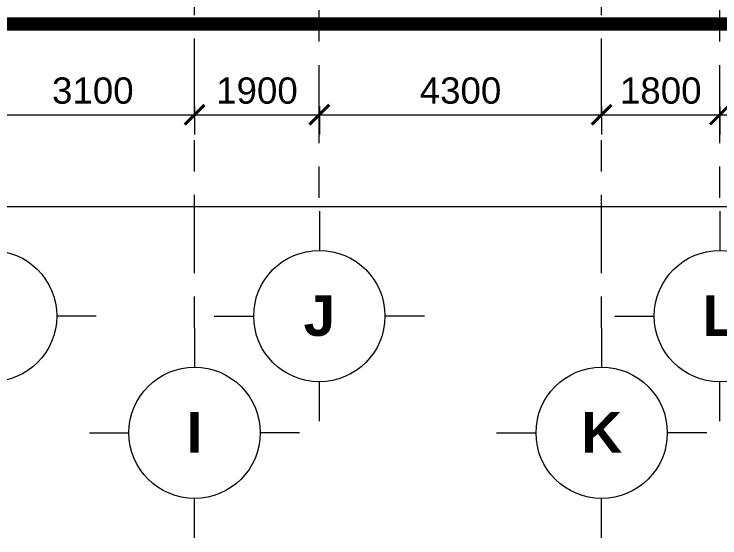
# Model space of a CAD drawing. Header units: millimetres. Extents: x -2100 to 124761, y -10432 to 93550.
# Drawn here: x 22201 to 32951, y -9028 to -1050 of the extents above; entities that cross this region are included whole.
import ezdxf

# ---------------------------------------------------------------- set-up
doc = ezdxf.new("R2010")
doc.units = ezdxf.units.MM
doc.linetypes.add('Centre', pattern=[31.75, 6.35, -4.7625, 15.875, -4.7625])
for name, color, linetype, lineweight in [('DIM', 1, 'Continuous', 5), ('KH', 6, 'Continuous', 5), ('NET CAT', 3, 'Continuous', 5), ('TRUC', 225, 'Continuous', 5)]:
    doc.layers.add(name, color=color, linetype=linetype, lineweight=lineweight)
doc.styles.add('Arial_B', font='arialbd_0.ttf', dxfattribs={"height": 619.047619})
doc.styles.add('TA1', font='arial_0.ttf')
doc.dimstyles.new('D_200_KTx2', dxfattribs={"dimtxt": 400, "dimasz": 300, "dimexe": 300, "dimexo": 300, "dimgap": 160, "dimtad": 1, "dimdec": 0, "dimzin": 9, "dimtxsty": 'TA1', "dimblk": 'ARCHTICK', "dimcen": 1, "dimdle": 300, "dimclrd": 256, "dimclre": 256, "dimclrt": 7, "dimadec": 0, "dimazin": 0, "dimtfac": 1, "dimtdec": 0, "dimtix": 1, "dimtmove": 1, "dimatfit": 3, "dimldrblk": 'ARCHTICK', "dimfxl": 0, "dimtolj": 1, "dimtzin": 0, "dimlwd": -1, "dimlwe": -1, "dimarcsym": 0})

# ---------------------------------------------------------------- blocks, each defined once
blk = doc.blocks.new('Grid - FamilyAL-KH TRUC-1020318-MẶT ĐỨNG TRỤC A-Q')
at = {"layer": 'KH'}
for p, q in [((0, -4049), (0, -4649)), ((-1600, -5649), (-1000, -5649)), ((1600, -5649), (1000, -5649)), ((0, -7249), (0, -6649))]:
    blk.add_line(p, q, dxfattribs=at)
blk.add_circle((0, -5649), 1000, dxfattribs=at)
blk = doc.blocks.new('_ARCHTICK')
at = {"color": 0, "linetype": 'ByBlock', "const_width": 0.15}
blk.add_lwpolyline([(-0.5, -0.5), (0.5, 0.5)], dxfattribs=at)
blk = doc.blocks.new('DIMBLOCK7-MẶT ĐỨNG TRỤC A-Q')
at = {"layer": 'Defpoints', "color": 0, "transparency": 16777216}
for p in [(21850, -2157), (24950, -2157), (24950, -2582)]:
    blk.add_point(p, dxfattribs=at)
at = {"layer": 'DIM', "transparency": 16777216}
for p, q in [((21850, -2457), (21850, -2882)), ((24950, -2457), (24950, -2882)), ((21550, -2582), (25250, -2582))]:
    blk.add_line(p, q, dxfattribs=at)
at = {"layer": 'DIM', "transparency": 16777216, "xscale": 300, "yscale": 300, "zscale": 300, "rotation": 180}
blk.add_blockref('_ARCHTICK', (21850, -2582), dxfattribs=at)
at = {"layer": 'DIM', "transparency": 16777216, "xscale": 300, "yscale": 300, "zscale": 300}
blk.add_blockref('_ARCHTICK', (24950, -2582), dxfattribs=at)
at = {"layer": 'DIM', "color": 7, "transparency": 16777216, "insert": (23400, -2217), "char_height": 400, "attachment_point": 5, "style": 'TA1'}
blk.add_mtext('\\A1;3100', dxfattribs=at)
blk = doc.blocks.new('DIMBLOCK8-MẶT ĐỨNG TRỤC A-Q')
at = {"layer": 'Defpoints', "color": 0, "transparency": 16777216}
for p in [(24950, -2157), (26850, -2157), (26850, -2582)]:
    blk.add_point(p, dxfattribs=at)
at = {"layer": 'DIM', "transparency": 16777216}
for p, q in [((24950, -2457), (24950, -2882)), ((26850, -2457), (26850, -2882)), ((24650, -2582), (27150, -2582))]:
    blk.add_line(p, q, dxfattribs=at)
at = {"layer": 'DIM', "transparency": 16777216, "xscale": 300, "yscale": 300, "zscale": 300, "rotation": 180}
blk.add_blockref('_ARCHTICK', (24950, -2582), dxfattribs=at)
at = {"layer": 'DIM', "transparency": 16777216, "xscale": 300, "yscale": 300, "zscale": 300}
blk.add_blockref('_ARCHTICK', (26850, -2582), dxfattribs=at)
at = {"layer": 'DIM', "color": 7, "transparency": 16777216, "insert": (25900, -2217), "char_height": 400, "attachment_point": 5, "style": 'TA1'}
blk.add_mtext('\\A1;1900', dxfattribs=at)
blk = doc.blocks.new('DIMBLOCK9-MẶT ĐỨNG TRỤC A-Q')
at = {"layer": 'Defpoints', "color": 0, "transparency": 16777216}
for p in [(26850, -2157), (31150, -2157), (31150, -2582)]:
    blk.add_point(p, dxfattribs=at)
at = {"layer": 'DIM', "transparency": 16777216}
for p, q in [((26850, -2457), (26850, -2882)), ((31150, -2457), (31150, -2882)), ((26550, -2582), (31450, -2582))]:
    blk.add_line(p, q, dxfattribs=at)
at = {"layer": 'DIM', "transparency": 16777216, "xscale": 300, "yscale": 300, "zscale": 300, "rotation": 180}
blk.add_blockref('_ARCHTICK', (26850, -2582), dxfattribs=at)
at = {"layer": 'DIM', "transparency": 16777216, "xscale": 300, "yscale": 300, "zscale": 300}
blk.add_blockref('_ARCHTICK', (31150, -2582), dxfattribs=at)
at = {"layer": 'DIM', "color": 7, "transparency": 16777216, "insert": (29000, -2217), "char_height": 400, "attachment_point": 5, "style": 'TA1'}
blk.add_mtext('\\A1;4300', dxfattribs=at)
blk = doc.blocks.new('DIMBLOCK10-MẶT ĐỨNG TRỤC A-Q')
at = {"layer": 'Defpoints', "color": 0, "transparency": 16777216}
for p in [(31150, -2157), (32950, -2157), (32950, -2582)]:
    blk.add_point(p, dxfattribs=at)
at = {"layer": 'DIM', "transparency": 16777216}
for p, q in [((31150, -2457), (31150, -2882)), ((32950, -2457), (32950, -2882)), ((30850, -2582), (33250, -2582))]:
    blk.add_line(p, q, dxfattribs=at)
at = {"layer": 'DIM', "transparency": 16777216, "xscale": 300, "yscale": 300, "zscale": 300, "rotation": 180}
blk.add_blockref('_ARCHTICK', (31150, -2582), dxfattribs=at)
at = {"layer": 'DIM', "transparency": 16777216, "xscale": 300, "yscale": 300, "zscale": 300}
blk.add_blockref('_ARCHTICK', (32950, -2582), dxfattribs=at)
at = {"layer": 'DIM', "color": 7, "transparency": 16777216, "insert": (32050, -2217), "char_height": 400, "attachment_point": 5, "style": 'TA1'}
blk.add_mtext('\\A1;1800', dxfattribs=at)
blk = doc.blocks.new('DIMBLOCK11-MẶT ĐỨNG TRỤC A-Q')
at = {"layer": 'Defpoints', "color": 0, "transparency": 16777216}
for p in [(32950, -2157), (37750, -2157), (37750, -2582)]:
    blk.add_point(p, dxfattribs=at)
at = {"layer": 'DIM', "transparency": 16777216}
for p, q in [((32950, -2457), (32950, -2882)), ((37750, -2457), (37750, -2882)), ((32650, -2582), (38050, -2582))]:
    blk.add_line(p, q, dxfattribs=at)
at = {"layer": 'DIM', "transparency": 16777216, "xscale": 300, "yscale": 300, "zscale": 300, "rotation": 180}
blk.add_blockref('_ARCHTICK', (32950, -2582), dxfattribs=at)
at = {"layer": 'DIM', "transparency": 16777216, "xscale": 300, "yscale": 300, "zscale": 300}
blk.add_blockref('_ARCHTICK', (37750, -2582), dxfattribs=at)
at = {"layer": 'DIM', "color": 7, "transparency": 16777216, "insert": (35350, -2217), "char_height": 400, "attachment_point": 5, "style": 'TA1'}
blk.add_mtext('\\A1;4800', dxfattribs=at)
blk = doc.blocks.new('DIMBLOCK14-MẶT ĐỨNG TRỤC A-Q')
at = {"layer": 'Defpoints', "color": 0, "transparency": 16777216}
for p in [(42600, -1309), (0, -3849), (42600, -3982)]:
    blk.add_point(p, dxfattribs=at)
at = {"layer": 'DIM', "transparency": 16777216}
for p, q in [((42600, -1609), (42600, -4282)), ((-300, -3982), (42900, -3982)), ((0, -4149), (0, -4282))]:
    blk.add_line(p, q, dxfattribs=at)
at = {"layer": 'DIM', "transparency": 16777216, "xscale": 300, "yscale": 300, "zscale": 300, "rotation": 180}
blk.add_blockref('_ARCHTICK', (0, -3982), dxfattribs=at)
at = {"layer": 'DIM', "transparency": 16777216, "xscale": 300, "yscale": 300, "zscale": 300}
blk.add_blockref('_ARCHTICK', (42600, -3982), dxfattribs=at)
at = {"layer": 'DIM', "color": 7, "transparency": 16777216, "insert": (21300, -3617), "char_height": 400, "attachment_point": 5, "style": 'TA1'}
blk.add_mtext('\\A1;42600', dxfattribs=at)

msp = doc.modelspace()

# ---------------------------------------------------------------- linework, layer by layer
at = {"layer": 'NET CAT', "const_width": 200}
msp.add_lwpolyline([(44599.9, -1200), (-2000.1, -1200)], dxfattribs=at)
at = {"layer": 'TRUC', "linetype": 'Centre', "ltscale": 75}
for p, q in [((24949.9, -5827.8), (24949.9, 93540.4)), ((26849.9, -3849.3), (26849.9, 93540.4)), ((31149.9, -5827.8), (31149.9, 93540.4)), ((32949.9, -3849.3), (32949.9, 93540.4))]:
    msp.add_line(p, q, dxfattribs=at)

# ---------------------------------------------------------------- block references
at = {"layer": 'KH'}
for p in [(21850, 0), (26850, 0), (32950, 0), (24950, -1778.5), (31150, -1778.5)]:
    msp.add_blockref('Grid - FamilyAL-KH TRUC-1020318-MẶT ĐỨNG TRỤC A-Q', p, dxfattribs=at)

# ---------------------------------------------------------------- texts
at = {"layer": 'KH', "char_height": 619.048, "attachment_point": 2, "line_spacing_factor": 0.941778, "style": 'Arial_B'}
for s, insert, width in [('\\fArial|b1|i0|c0|p34|;J', (26849.7, -5331.8), 558.244), ('\\fArial|b1|i0|c0|p34|;L', (32949.7, -5331.8), 617.007), ('\\fArial|b1|i0|c0|p34|;I', (24949.7, -7110.3), 279.122), ('\\fArial|b1|i0|c0|p34|;K', (31149.7, -7110.3), 727.186)]:
    msp.add_mtext(s, dxfattribs=dict(at, insert=insert, width=width))

# ---------------------------------------------------------------- dimensions: what is measured, and where the dimension line sits
at = {"layer": 'DIM'}
for base, p1, p2, picture, middle in [((42599.9, -3981.6), (-0.1, -3849.3), (42599.9, -1309.3), 'DIMBLOCK14-MẶT ĐỨNG TRỤC A-Q', (21299.9, -3617.3)), ((24949.9, -2581.6), (21849.9, -2157.3), (24949.9, -2157.3), 'DIMBLOCK7-MẶT ĐỨNG TRỤC A-Q', (23399.9, -2217.2)), ((26849.9, -2581.6), (24949.9, -2157.3), (26849.9, -2157.3), 'DIMBLOCK8-MẶT ĐỨNG TRỤC A-Q', (25899.9, -2217.3)), ((31149.9, -2581.6), (26849.9, -2157.3), (31149.9, -2157.3), 'DIMBLOCK9-MẶT ĐỨNG TRỤC A-Q', (28999.9, -2217.2)), ((32949.9, -2581.6), (31149.9, -2157.3), (32949.9, -2157.3), 'DIMBLOCK10-MẶT ĐỨNG TRỤC A-Q', (32049.9, -2217.3)), ((37749.9, -2581.6), (32949.9, -2157.3), (37749.9, -2157.3), 'DIMBLOCK11-MẶT ĐỨNG TRỤC A-Q', (35349.9, -2217.3))]:
    dim = msp.add_linear_dim(base=base, p1=p1, p2=p2, dimstyle='D_200_KTx2', dxfattribs=at)
    dim.commit()
    dim.dimension.update_dxf_attribs({"geometry": picture, "text_midpoint": middle})

doc.saveas('drawing.dxf')
